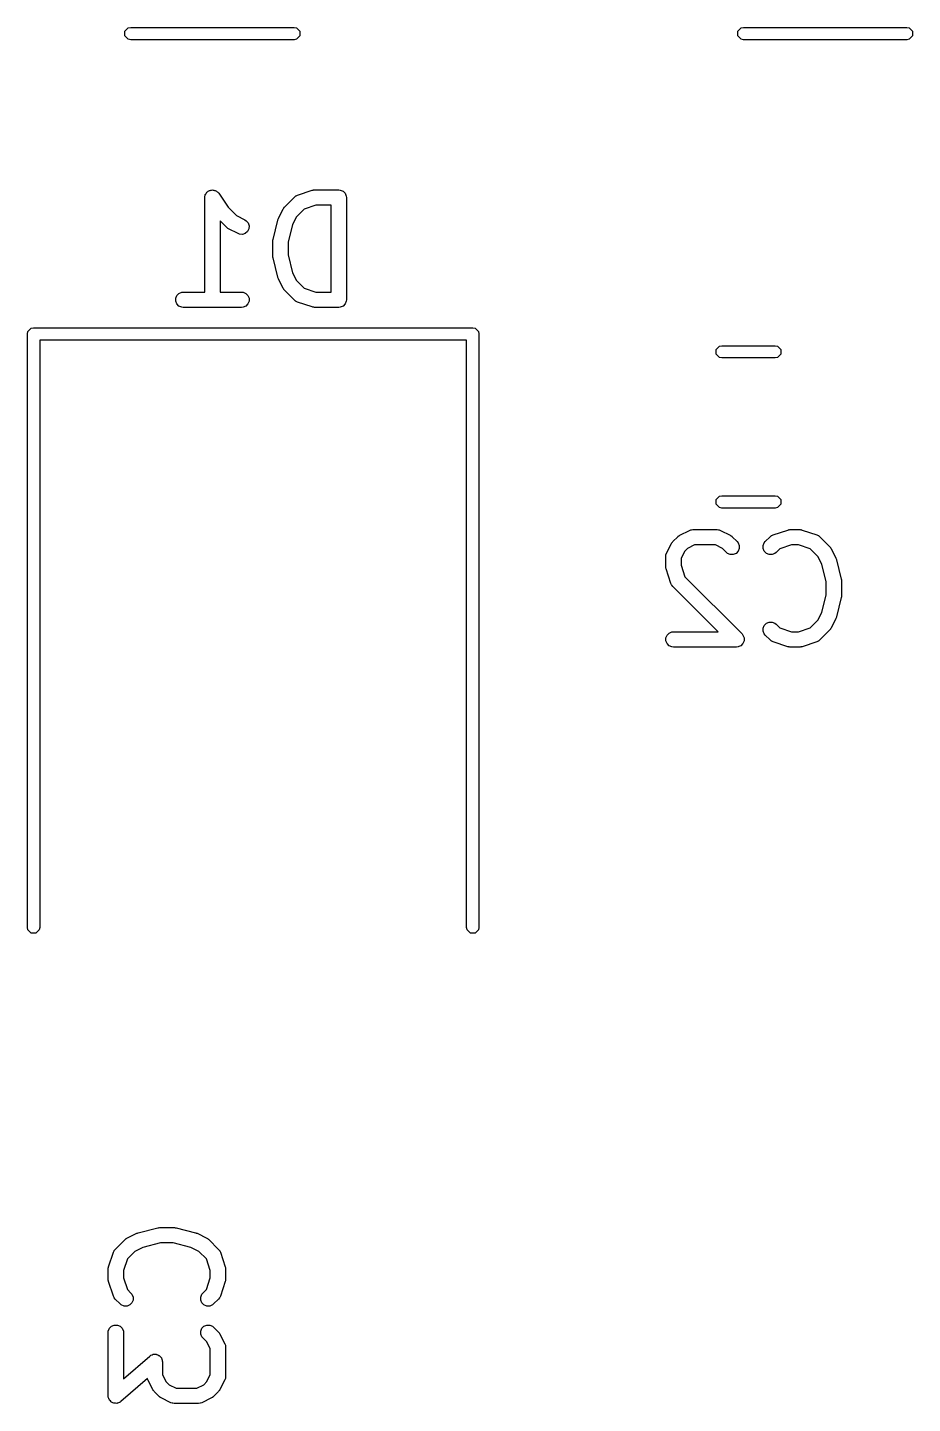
# Model space of a CAD drawing. Header units: inches. Extents: x -1.77 to 1.76, y -2.13 to 2.21.
# Drawn here: x -0.693 to -0.352, y 1.47 to 2 of the extents above; entities that cross this region are included whole.
import ezdxf

# ---------------------------------------------------------------- set-up
doc = ezdxf.new("R2010")
doc.units = ezdxf.units.IN
doc.header["$MEASUREMENT"] = 0
doc.layers.add('BLACK', color=250, linetype='CONTINUOUS')

msp = doc.modelspace()

# ---------------------------------------------------------------- linework, layer by layer
at = {"layer": 'BLACK', "linetype": 'CONTINUOUS'}
for p, q in [((-0.65573, 1.99894), (-0.65445, 2.00021)), ((-0.65445, 2.00021), (-0.65354, 2.00039)), ((-0.65354, 2.00039), (-0.59055, 2.00039)), ((-0.59055, 2.00039), (-0.58965, 2.00021)), ((-0.58965, 2.00021), (-0.58837, 1.99894)), ((-0.41951, 1.99894), (-0.41823, 2.00021)), ((-0.41823, 2.00021), (-0.41732, 2.00039)), ((-0.41732, 2.00039), (-0.35433, 2.00039)), ((-0.35433, 2.00039), (-0.35343, 2.00021)), ((-0.35343, 2.00021), (-0.35215, 1.99894)), ((-0.65573, 1.99713), (-0.65573, 1.99894)), ((-0.65445, 1.99585), (-0.65573, 1.99713)), ((-0.65354, 1.99567), (-0.65445, 1.99585)), ((-0.59055, 1.99567), (-0.65354, 1.99567)), ((-0.58965, 1.99585), (-0.59055, 1.99567)), ((-0.58837, 1.99713), (-0.58965, 1.99585)), ((-0.58837, 1.99894), (-0.58837, 1.99713)), ((-0.41951, 1.99713), (-0.41951, 1.99894)), ((-0.41823, 1.99585), (-0.41951, 1.99713)), ((-0.41732, 1.99567), (-0.41823, 1.99585)), ((-0.35433, 1.99567), (-0.41732, 1.99567)), ((-0.35343, 1.99585), (-0.35433, 1.99567)), ((-0.35215, 1.99713), (-0.35343, 1.99585)), ((-0.35215, 1.99894), (-0.35215, 1.99713)), ((-0.62483, 1.9357), (-0.62477, 1.93598)), ((-0.62477, 1.93598), (-0.62461, 1.93622)), ((-0.62461, 1.93622), (-0.6245, 1.93649)), ((-0.6245, 1.93649), (-0.6243, 1.9367)), ((-0.6243, 1.9367), (-0.62413, 1.93694)), ((-0.62413, 1.93694), (-0.62389, 1.9371)), ((-0.62389, 1.9371), (-0.62369, 1.9373)), ((-0.62369, 1.9373), (-0.62342, 1.93742)), ((-0.62342, 1.93742), (-0.62317, 1.93758)), ((-0.62317, 1.93758), (-0.62289, 1.93763)), ((-0.62289, 1.93763), (-0.62262, 1.93775)), ((-0.62262, 1.93775), (-0.62233, 1.93775)), ((-0.62233, 1.93775), (-0.62204, 1.9378)), ((-0.62204, 1.9378), (-0.62176, 1.93775)), ((-0.62176, 1.93775), (-0.62147, 1.93775)), ((-0.62147, 1.93775), (-0.6212, 1.93763)), ((-0.6212, 1.93763), (-0.62091, 1.93758)), ((-0.62091, 1.93758), (-0.62067, 1.93742)), ((-0.62067, 1.93742), (-0.62041, 1.9373)), ((-0.62041, 1.9373), (-0.6202, 1.9371)), ((-0.6202, 1.9371), (-0.61996, 1.93694)), ((-0.61996, 1.93694), (-0.61959, 1.93649)), ((-0.61959, 1.93649), (-0.61959, 1.93649)), ((-0.61959, 1.93649), (-0.61959, 1.93649)), ((-0.61959, 1.93649), (-0.61959, 1.93649)), ((-0.61959, 1.93649), (-0.616, 1.93111)), ((-0.58976, 1.93554), (-0.58924, 1.93578)), ((-0.58924, 1.93578), (-0.58361, 1.93765)), ((-0.58361, 1.93765), (-0.58333, 1.93772)), ((-0.58333, 1.93772), (-0.58325, 1.93775)), ((-0.58325, 1.93775), (-0.58315, 1.93776)), ((-0.58315, 1.93776), (-0.58305, 1.93778)), ((-0.58305, 1.93778), (-0.58297, 1.93777)), ((-0.58297, 1.93777), (-0.58268, 1.9378)), ((-0.58268, 1.9378), (-0.5733, 1.9378)), ((-0.5733, 1.9378), (-0.57273, 1.93775)), ((-0.57273, 1.93775), (-0.57166, 1.9373)), ((-0.57166, 1.9373), (-0.57085, 1.93649)), ((-0.57085, 1.93649), (-0.57041, 1.93543)), ((-0.625, 1.93486), (-0.62494, 1.93543)), ((-0.625, 1.93485), (-0.625, 1.93486)), ((-0.625, 1.89843), (-0.625, 1.93485)), ((-0.625, 1.93485), (-0.625, 1.93485)), ((-0.625, 1.93485), (-0.625, 1.93485)), ((-0.62494, 1.93543), (-0.62483, 1.9357)), ((-0.616, 1.93111), (-0.6128, 1.9279)), ((-0.59657, 1.9268), (-0.59469, 1.93055)), ((-0.59469, 1.93055), (-0.59454, 1.93079)), ((-0.59454, 1.93079), (-0.59451, 1.93087)), ((-0.59451, 1.93087), (-0.59444, 1.93095)), ((-0.59444, 1.93095), (-0.59438, 1.93104)), ((-0.59438, 1.93104), (-0.59432, 1.93109)), ((-0.59432, 1.93109), (-0.59414, 1.93131)), ((-0.59414, 1.93131), (-0.59039, 1.93506)), ((-0.59039, 1.93506), (-0.58994, 1.93543)), ((-0.58994, 1.93543), (-0.58984, 1.93547)), ((-0.58984, 1.93547), (-0.58976, 1.93554)), ((-0.5822, 1.9319), (-0.58671, 1.93039)), ((-0.57626, 1.9319), (-0.5822, 1.9319)), ((-0.57626, 1.89843), (-0.57626, 1.9319)), ((-0.57041, 1.93543), (-0.57035, 1.93485)), ((-0.57035, 1.93485), (-0.57035, 1.89548)), ((-0.61664, 1.92339), (-0.61909, 1.92585)), ((-0.61909, 1.92585), (-0.61909, 1.89843)), ((-0.6128, 1.9279), (-0.60948, 1.92624)), ((-0.60948, 1.92624), (-0.60899, 1.92593)), ((-0.60899, 1.92593), (-0.60823, 1.92506)), ((-0.59867, 1.91869), (-0.59679, 1.92619)), ((-0.59679, 1.92619), (-0.59678, 1.92623)), ((-0.59678, 1.92623), (-0.59677, 1.92626)), ((-0.59677, 1.92626), (-0.59668, 1.9265)), ((-0.59668, 1.9265), (-0.5966, 1.92674)), ((-0.5966, 1.92674), (-0.59658, 1.92675)), ((-0.59658, 1.92675), (-0.59657, 1.9268)), ((-0.58962, 1.92748), (-0.59114, 1.92445)), ((-0.58671, 1.93039), (-0.58962, 1.92748)), ((-0.61641, 1.9232), (-0.61664, 1.92339)), ((-0.61636, 1.92314), (-0.61641, 1.9232)), ((-0.61627, 1.92309), (-0.61636, 1.92314)), ((-0.61619, 1.92302), (-0.61627, 1.92309)), ((-0.61612, 1.92299), (-0.61619, 1.92302)), ((-0.61587, 1.92283), (-0.61612, 1.92299)), ((-0.61212, 1.92096), (-0.61587, 1.92283)), ((-0.61158, 1.92075), (-0.61212, 1.92096)), ((-0.61043, 1.92067), (-0.61158, 1.92075)), ((-0.60934, 1.92104), (-0.61043, 1.92067)), ((-0.60847, 1.92179), (-0.60934, 1.92104)), ((-0.60795, 1.92282), (-0.60847, 1.92179)), ((-0.60823, 1.92506), (-0.60787, 1.92397)), ((-0.60787, 1.92397), (-0.60795, 1.92282)), ((-0.59114, 1.92445), (-0.59285, 1.91761)), ((-0.59875, 1.91812), (-0.59872, 1.91834)), ((-0.59874, 1.91808), (-0.59875, 1.91812)), ((-0.59875, 1.91798), (-0.59874, 1.91808)), ((-0.59875, 1.91235), (-0.59875, 1.91798)), ((-0.59872, 1.91834), (-0.5987, 1.91855)), ((-0.5987, 1.91855), (-0.59868, 1.91859)), ((-0.59868, 1.91859), (-0.59867, 1.91869)), ((-0.59285, 1.91761), (-0.59285, 1.91272)), ((-0.59874, 1.91225), (-0.59875, 1.91235)), ((-0.59875, 1.91221), (-0.59874, 1.91225)), ((-0.59872, 1.91199), (-0.59875, 1.91221)), ((-0.5987, 1.91178), (-0.59872, 1.91199)), ((-0.59868, 1.91174), (-0.5987, 1.91178)), ((-0.59867, 1.91164), (-0.59868, 1.91174)), ((-0.59679, 1.90414), (-0.59867, 1.91164)), ((-0.59285, 1.91272), (-0.59114, 1.90588)), ((-0.59678, 1.90409), (-0.59679, 1.90414)), ((-0.59677, 1.90407), (-0.59678, 1.90409)), ((-0.59668, 1.90383), (-0.59677, 1.90407)), ((-0.59114, 1.90588), (-0.58962, 1.90285)), ((-0.5966, 1.90359), (-0.59668, 1.90383)), ((-0.59658, 1.90358), (-0.5966, 1.90359)), ((-0.59657, 1.90353), (-0.59658, 1.90358)), ((-0.59469, 1.89978), (-0.59657, 1.90353)), ((-0.59454, 1.89954), (-0.59469, 1.89978)), ((-0.59451, 1.89946), (-0.59454, 1.89954)), ((-0.59444, 1.89938), (-0.59451, 1.89946)), ((-0.59438, 1.89929), (-0.59444, 1.89938)), ((-0.59432, 1.89924), (-0.59438, 1.89929)), ((-0.59414, 1.89902), (-0.59432, 1.89924)), ((-0.59039, 1.89527), (-0.59414, 1.89902)), ((-0.58962, 1.90285), (-0.58671, 1.89994)), ((-0.58671, 1.89994), (-0.5822, 1.89843)), ((-0.63619, 1.89606), (-0.63575, 1.89712)), ((-0.63619, 1.8949), (-0.63619, 1.89606)), ((-0.63575, 1.89384), (-0.63619, 1.8949)), ((-0.63575, 1.89712), (-0.63494, 1.89793)), ((-0.63494, 1.89302), (-0.63575, 1.89384)), ((-0.63494, 1.89793), (-0.63387, 1.89838)), ((-0.63387, 1.89838), (-0.6333, 1.89843)), ((-0.6333, 1.89843), (-0.625, 1.89843)), ((-0.61909, 1.89843), (-0.6108, 1.89843)), ((-0.6108, 1.89843), (-0.61022, 1.89838)), ((-0.61022, 1.89838), (-0.60916, 1.89793)), ((-0.60916, 1.89793), (-0.60834, 1.89712)), ((-0.60834, 1.89384), (-0.60916, 1.89302)), ((-0.60834, 1.89712), (-0.6079, 1.89606)), ((-0.6079, 1.8949), (-0.60834, 1.89384)), ((-0.6079, 1.89606), (-0.6079, 1.8949)), ((-0.58994, 1.8949), (-0.59039, 1.89527)), ((-0.58984, 1.89486), (-0.58994, 1.8949)), ((-0.58976, 1.89479), (-0.58984, 1.89486)), ((-0.58924, 1.89455), (-0.58976, 1.89479)), ((-0.58361, 1.89268), (-0.58924, 1.89455)), ((-0.5822, 1.89843), (-0.57626, 1.89843)), ((-0.57085, 1.89384), (-0.57166, 1.89302)), ((-0.57041, 1.8949), (-0.57085, 1.89384)), ((-0.57035, 1.89548), (-0.57041, 1.8949)), ((-0.63387, 1.89258), (-0.63494, 1.89302)), ((-0.6333, 1.89253), (-0.63387, 1.89258)), ((-0.6108, 1.89253), (-0.6333, 1.89253)), ((-0.61022, 1.89258), (-0.6108, 1.89253)), ((-0.60916, 1.89302), (-0.61022, 1.89258)), ((-0.58333, 1.89261), (-0.58361, 1.89268)), ((-0.58325, 1.89258), (-0.58333, 1.89261)), ((-0.58315, 1.89257), (-0.58325, 1.89258)), ((-0.58305, 1.89255), (-0.58315, 1.89257)), ((-0.58297, 1.89256), (-0.58305, 1.89255)), ((-0.58268, 1.89253), (-0.58297, 1.89256)), ((-0.5733, 1.89253), (-0.58268, 1.89253)), ((-0.57273, 1.89258), (-0.5733, 1.89253)), ((-0.57166, 1.89302), (-0.57273, 1.89258)), ((-0.69331, 1.88228), (-0.69313, 1.88319)), ((-0.69313, 1.88319), (-0.69185, 1.88447)), ((-0.69185, 1.88447), (-0.69094, 1.88465)), ((-0.69094, 1.88465), (-0.52165, 1.88465)), ((-0.52165, 1.88465), (-0.52075, 1.88447)), ((-0.52075, 1.88447), (-0.51947, 1.88319)), ((-0.51947, 1.88319), (-0.51929, 1.88228)), ((-0.69331, 1.65354), (-0.69331, 1.88228)), ((-0.52402, 1.87992), (-0.68858, 1.87992)), ((-0.68858, 1.87992), (-0.68858, 1.65354)), ((-0.52402, 1.65354), (-0.52402, 1.87992)), ((-0.51929, 1.88228), (-0.51929, 1.65354)), ((-0.42782, 1.8763), (-0.42654, 1.87758)), ((-0.42654, 1.87758), (-0.42564, 1.87776)), ((-0.42564, 1.87776), (-0.40507, 1.87776)), ((-0.40507, 1.87776), (-0.40416, 1.87758)), ((-0.40416, 1.87758), (-0.40289, 1.8763)), ((-0.42782, 1.87449), (-0.42782, 1.8763)), ((-0.42654, 1.87321), (-0.42782, 1.87449)), ((-0.42564, 1.87303), (-0.42654, 1.87321)), ((-0.40507, 1.87303), (-0.42564, 1.87303)), ((-0.40416, 1.87321), (-0.40507, 1.87303)), ((-0.40289, 1.87449), (-0.40416, 1.87321)), ((-0.40289, 1.8763), (-0.40289, 1.87449)), ((-0.42782, 1.81842), (-0.42654, 1.8197)), ((-0.42654, 1.8197), (-0.42564, 1.81988)), ((-0.42564, 1.81988), (-0.40507, 1.81988)), ((-0.40507, 1.81988), (-0.40416, 1.8197)), ((-0.40416, 1.8197), (-0.40289, 1.81842)), ((-0.42782, 1.81662), (-0.42782, 1.81842)), ((-0.42654, 1.81534), (-0.42782, 1.81662)), ((-0.42564, 1.81516), (-0.42654, 1.81534)), ((-0.40507, 1.81516), (-0.42564, 1.81516)), ((-0.40416, 1.81534), (-0.40507, 1.81516)), ((-0.40289, 1.81662), (-0.40416, 1.81534)), ((-0.40289, 1.81842), (-0.40289, 1.81662)), ((-0.44453, 1.80226), (-0.44266, 1.80413)), ((-0.44266, 1.80413), (-0.44243, 1.80432)), ((-0.44243, 1.80432), (-0.44238, 1.80438)), ((-0.44238, 1.80438), (-0.44229, 1.80443)), ((-0.44229, 1.80443), (-0.44221, 1.8045)), ((-0.44221, 1.8045), (-0.44214, 1.80453)), ((-0.44214, 1.80453), (-0.44189, 1.80469)), ((-0.44189, 1.80469), (-0.43814, 1.80656)), ((-0.43814, 1.80656), (-0.4376, 1.80677)), ((-0.4376, 1.80677), (-0.43749, 1.80678)), ((-0.43749, 1.80678), (-0.4374, 1.80682)), ((-0.4374, 1.80682), (-0.43682, 1.80687)), ((-0.43682, 1.80687), (-0.42745, 1.80687)), ((-0.42745, 1.80687), (-0.42687, 1.80682)), ((-0.42687, 1.80682), (-0.42677, 1.80678)), ((-0.42677, 1.80678), (-0.42667, 1.80677)), ((-0.42667, 1.80677), (-0.42613, 1.80656)), ((-0.42613, 1.80656), (-0.42238, 1.80469)), ((-0.42238, 1.80469), (-0.42213, 1.80453)), ((-0.42213, 1.80453), (-0.42206, 1.8045)), ((-0.42206, 1.8045), (-0.42198, 1.80443)), ((-0.42198, 1.80443), (-0.42189, 1.80438)), ((-0.42189, 1.80438), (-0.42184, 1.80432)), ((-0.42184, 1.80432), (-0.42161, 1.80413)), ((-0.42161, 1.80413), (-0.41973, 1.80226)), ((-0.40891, 1.80226), (-0.40704, 1.80413)), ((-0.40704, 1.80413), (-0.40659, 1.8045)), ((-0.40659, 1.8045), (-0.40649, 1.80454)), ((-0.40649, 1.80454), (-0.40641, 1.80461)), ((-0.40641, 1.80461), (-0.40588, 1.80485)), ((-0.40588, 1.80485), (-0.40026, 1.80672)), ((-0.40026, 1.80672), (-0.39997, 1.80679)), ((-0.39997, 1.80679), (-0.3999, 1.80682)), ((-0.3999, 1.80682), (-0.3998, 1.80683)), ((-0.3998, 1.80683), (-0.39969, 1.80685)), ((-0.39969, 1.80685), (-0.39962, 1.80684)), ((-0.39962, 1.80684), (-0.39933, 1.80687)), ((-0.39933, 1.80687), (-0.39558, 1.80687)), ((-0.39558, 1.80687), (-0.39528, 1.80684)), ((-0.39528, 1.80684), (-0.39521, 1.80685)), ((-0.39521, 1.80685), (-0.3951, 1.80683)), ((-0.3951, 1.80683), (-0.395, 1.80682)), ((-0.395, 1.80682), (-0.39493, 1.80679)), ((-0.39493, 1.80679), (-0.39464, 1.80672)), ((-0.39464, 1.80672), (-0.38902, 1.80485)), ((-0.38902, 1.80485), (-0.38849, 1.80461)), ((-0.38849, 1.80461), (-0.38841, 1.80454)), ((-0.38841, 1.80454), (-0.38831, 1.8045)), ((-0.38831, 1.8045), (-0.38786, 1.80413)), ((-0.38786, 1.80413), (-0.38411, 1.80038)), ((-0.44696, 1.79774), (-0.44509, 1.80149)), ((-0.44509, 1.80149), (-0.44493, 1.80174)), ((-0.44493, 1.80174), (-0.4449, 1.80181)), ((-0.4449, 1.80181), (-0.44483, 1.80189)), ((-0.44483, 1.80189), (-0.44478, 1.80198)), ((-0.44478, 1.80198), (-0.44472, 1.80203)), ((-0.44472, 1.80203), (-0.44453, 1.80226)), ((-0.44002, 1.79842), (-0.44137, 1.79572)), ((-0.43882, 1.79962), (-0.44002, 1.79842)), ((-0.43612, 1.80097), (-0.43882, 1.79962)), ((-0.42814, 1.80097), (-0.43612, 1.80097)), ((-0.42545, 1.79962), (-0.42814, 1.80097)), ((-0.42391, 1.79808), (-0.42545, 1.79962)), ((-0.42346, 1.79772), (-0.42391, 1.79808)), ((-0.41937, 1.79853), (-0.42018, 1.79772)), ((-0.41973, 1.80226), (-0.41937, 1.80181)), ((-0.41937, 1.80181), (-0.41893, 1.80075)), ((-0.41893, 1.79959), (-0.41937, 1.79853)), ((-0.41893, 1.80075), (-0.41893, 1.79959)), ((-0.40972, 1.80075), (-0.40928, 1.80181)), ((-0.40972, 1.79959), (-0.40972, 1.80075)), ((-0.40928, 1.79853), (-0.40972, 1.79959)), ((-0.40928, 1.80181), (-0.40891, 1.80226)), ((-0.40846, 1.79772), (-0.40928, 1.79853)), ((-0.40474, 1.79808), (-0.40518, 1.79772)), ((-0.40335, 1.79946), (-0.40474, 1.79808)), ((-0.39885, 1.80097), (-0.40335, 1.79946)), ((-0.39605, 1.80097), (-0.39885, 1.80097)), ((-0.39155, 1.79946), (-0.39605, 1.80097)), ((-0.38863, 1.79655), (-0.39155, 1.79946)), ((-0.38411, 1.80038), (-0.38393, 1.80016)), ((-0.38393, 1.80016), (-0.38387, 1.80011)), ((-0.38387, 1.80011), (-0.38381, 1.80002)), ((-0.38381, 1.80002), (-0.38375, 1.79994)), ((-0.38375, 1.79994), (-0.38372, 1.79986)), ((-0.38372, 1.79986), (-0.38356, 1.79962)), ((-0.38356, 1.79962), (-0.38169, 1.79587)), ((-0.44727, 1.79642), (-0.44722, 1.797)), ((-0.44727, 1.79267), (-0.44727, 1.79642)), ((-0.44724, 1.79238), (-0.44727, 1.79267)), ((-0.44722, 1.797), (-0.44717, 1.7971)), ((-0.44717, 1.7972), (-0.44696, 1.79774)), ((-0.44717, 1.7971), (-0.44717, 1.7972)), ((-0.44137, 1.79572), (-0.44137, 1.79315)), ((-0.44137, 1.79315), (-0.43986, 1.78864)), ((-0.4224, 1.79727), (-0.42346, 1.79772)), ((-0.42125, 1.79727), (-0.4224, 1.79727)), ((-0.42018, 1.79772), (-0.42125, 1.79727)), ((-0.4074, 1.79727), (-0.40846, 1.79772)), ((-0.40625, 1.79727), (-0.4074, 1.79727)), ((-0.40518, 1.79772), (-0.40625, 1.79727)), ((-0.38711, 1.79352), (-0.38863, 1.79655)), ((-0.3854, 1.78668), (-0.38711, 1.79352)), ((-0.38169, 1.79587), (-0.38167, 1.79583)), ((-0.38167, 1.79583), (-0.38166, 1.79581)), ((-0.38166, 1.79581), (-0.38157, 1.79557)), ((-0.38157, 1.79557), (-0.38148, 1.79533)), ((-0.38148, 1.79533), (-0.38148, 1.79531)), ((-0.38148, 1.79531), (-0.38146, 1.79526)), ((-0.38146, 1.79526), (-0.37959, 1.78776)), ((-0.44725, 1.7923), (-0.44724, 1.79238)), ((-0.44723, 1.7922), (-0.44725, 1.7923)), ((-0.44722, 1.7921), (-0.44723, 1.7922)), ((-0.44719, 1.79202), (-0.44722, 1.7921)), ((-0.44712, 1.79174), (-0.44719, 1.79202)), ((-0.44525, 1.78611), (-0.44712, 1.79174)), ((-0.43986, 1.78864), (-0.41786, 1.76664)), ((-0.37959, 1.78776), (-0.37957, 1.78766)), ((-0.37957, 1.78766), (-0.37956, 1.78762)), ((-0.37956, 1.78762), (-0.37953, 1.78741)), ((-0.37953, 1.78741), (-0.3795, 1.78719)), ((-0.44501, 1.78559), (-0.44525, 1.78611)), ((-0.44494, 1.78551), (-0.44501, 1.78559)), ((-0.4449, 1.78541), (-0.44494, 1.78551)), ((-0.44453, 1.78496), (-0.4449, 1.78541)), ((-0.42708, 1.7675), (-0.44453, 1.78496)), ((-0.3854, 1.78179), (-0.3854, 1.78668)), ((-0.3795, 1.78719), (-0.37951, 1.78715)), ((-0.37951, 1.78715), (-0.3795, 1.78705)), ((-0.3795, 1.78705), (-0.3795, 1.78142)), ((-0.38711, 1.77495), (-0.3854, 1.78179)), ((-0.37959, 1.78071), (-0.38146, 1.77321)), ((-0.37957, 1.78081), (-0.37959, 1.78071)), ((-0.37956, 1.78085), (-0.37957, 1.78081)), ((-0.37953, 1.78106), (-0.37956, 1.78085)), ((-0.3795, 1.78128), (-0.37953, 1.78106)), ((-0.3795, 1.78142), (-0.37951, 1.78132)), ((-0.37951, 1.78132), (-0.3795, 1.78128)), ((-0.39155, 1.76901), (-0.38863, 1.77192)), ((-0.38863, 1.77192), (-0.38711, 1.77495)), ((-0.38169, 1.7726), (-0.38356, 1.76885)), ((-0.38167, 1.77265), (-0.38169, 1.7726)), ((-0.38166, 1.77266), (-0.38167, 1.77265)), ((-0.38157, 1.7729), (-0.38166, 1.77266)), ((-0.38148, 1.77314), (-0.38157, 1.7729)), ((-0.38146, 1.77321), (-0.38148, 1.77317)), ((-0.38148, 1.77317), (-0.38148, 1.77314)), ((-0.44722, 1.76513), (-0.44677, 1.76619)), ((-0.44677, 1.76619), (-0.44596, 1.76701)), ((-0.44596, 1.76701), (-0.4449, 1.76745)), ((-0.4449, 1.76745), (-0.44432, 1.7675)), ((-0.44432, 1.7675), (-0.42708, 1.7675)), ((-0.41786, 1.76664), (-0.41749, 1.76619)), ((-0.41749, 1.76619), (-0.41705, 1.76513)), ((-0.40972, 1.76888), (-0.40928, 1.76994)), ((-0.40972, 1.76772), (-0.40972, 1.76888)), ((-0.40928, 1.76666), (-0.40972, 1.76772)), ((-0.40928, 1.76994), (-0.40846, 1.77076)), ((-0.40891, 1.76621), (-0.40928, 1.76666)), ((-0.40704, 1.76434), (-0.40891, 1.76621)), ((-0.40846, 1.77076), (-0.4074, 1.7712)), ((-0.4074, 1.7712), (-0.40625, 1.7712)), ((-0.40625, 1.7712), (-0.40518, 1.77076)), ((-0.40518, 1.77076), (-0.40474, 1.77039)), ((-0.40474, 1.77039), (-0.40335, 1.76901)), ((-0.40335, 1.76901), (-0.39885, 1.7675)), ((-0.39885, 1.7675), (-0.39605, 1.7675)), ((-0.39605, 1.7675), (-0.39155, 1.76901)), ((-0.38411, 1.76809), (-0.38786, 1.76434)), ((-0.38393, 1.76831), (-0.38411, 1.76809)), ((-0.38387, 1.76836), (-0.38393, 1.76831)), ((-0.38381, 1.76845), (-0.38387, 1.76836)), ((-0.38375, 1.76853), (-0.38381, 1.76845)), ((-0.38372, 1.76861), (-0.38375, 1.76853)), ((-0.38356, 1.76885), (-0.38372, 1.76861)), ((-0.44722, 1.76397), (-0.44722, 1.76513)), ((-0.44677, 1.76291), (-0.44722, 1.76397)), ((-0.44596, 1.7621), (-0.44677, 1.76291)), ((-0.4449, 1.76165), (-0.44596, 1.7621)), ((-0.44432, 1.7616), (-0.4449, 1.76165)), ((-0.41995, 1.7616), (-0.44432, 1.7616)), ((-0.41937, 1.76165), (-0.41995, 1.7616)), ((-0.41906, 1.76178), (-0.41937, 1.76165)), ((-0.41831, 1.7621), (-0.41906, 1.76178)), ((-0.41749, 1.76291), (-0.41831, 1.7621)), ((-0.41705, 1.76397), (-0.41749, 1.76291)), ((-0.41705, 1.76513), (-0.41705, 1.76397)), ((-0.40659, 1.76397), (-0.40704, 1.76434)), ((-0.40649, 1.76393), (-0.40659, 1.76397)), ((-0.40641, 1.76386), (-0.40649, 1.76393)), ((-0.40588, 1.76362), (-0.40641, 1.76386)), ((-0.40026, 1.76175), (-0.40588, 1.76362)), ((-0.39997, 1.76168), (-0.40026, 1.76175)), ((-0.3999, 1.76165), (-0.39997, 1.76168)), ((-0.3998, 1.76164), (-0.3999, 1.76165)), ((-0.39969, 1.76162), (-0.3998, 1.76164)), ((-0.39962, 1.76163), (-0.39969, 1.76162)), ((-0.39933, 1.7616), (-0.39962, 1.76163)), ((-0.39558, 1.7616), (-0.39933, 1.7616)), ((-0.39528, 1.76163), (-0.39558, 1.7616)), ((-0.39521, 1.76162), (-0.39528, 1.76163)), ((-0.3951, 1.76164), (-0.39521, 1.76162)), ((-0.395, 1.76165), (-0.3951, 1.76164)), ((-0.39493, 1.76168), (-0.395, 1.76165)), ((-0.39464, 1.76175), (-0.39493, 1.76168)), ((-0.38902, 1.76362), (-0.39464, 1.76175)), ((-0.38849, 1.76386), (-0.38902, 1.76362)), ((-0.38841, 1.76393), (-0.38849, 1.76386)), ((-0.38831, 1.76397), (-0.38841, 1.76393)), ((-0.38786, 1.76434), (-0.38831, 1.76397)), ((-0.69313, 1.65264), (-0.69331, 1.65354)), ((-0.69185, 1.65136), (-0.69313, 1.65264)), ((-0.69004, 1.65136), (-0.69185, 1.65136)), ((-0.68876, 1.65264), (-0.69004, 1.65136)), ((-0.68858, 1.65354), (-0.68876, 1.65264)), ((-0.52384, 1.65264), (-0.52402, 1.65354)), ((-0.52256, 1.65136), (-0.52384, 1.65264)), ((-0.52075, 1.65136), (-0.52256, 1.65136)), ((-0.51947, 1.65264), (-0.52075, 1.65136)), ((-0.51929, 1.65354), (-0.51947, 1.65264)), ((-0.65947, 1.52946), (-0.65572, 1.53321)), ((-0.65572, 1.53321), (-0.6555, 1.53339)), ((-0.6555, 1.53339), (-0.65545, 1.53345)), ((-0.65545, 1.53345), (-0.65536, 1.53351)), ((-0.65536, 1.53351), (-0.65528, 1.53358)), ((-0.65528, 1.53358), (-0.6552, 1.53361)), ((-0.6552, 1.53361), (-0.65496, 1.53376)), ((-0.65496, 1.53376), (-0.65121, 1.53564)), ((-0.65121, 1.53564), (-0.65116, 1.53565)), ((-0.65116, 1.53565), (-0.65115, 1.53567)), ((-0.65115, 1.53567), (-0.6509, 1.53575)), ((-0.6509, 1.53575), (-0.65067, 1.53584)), ((-0.65067, 1.53584), (-0.65064, 1.53585)), ((-0.65064, 1.53585), (-0.6506, 1.53586)), ((-0.6506, 1.53586), (-0.6431, 1.53774)), ((-0.6431, 1.53774), (-0.643, 1.53775)), ((-0.643, 1.53775), (-0.64296, 1.53777)), ((-0.64296, 1.53777), (-0.64275, 1.53779)), ((-0.64275, 1.53779), (-0.64253, 1.53782)), ((-0.64253, 1.53782), (-0.64249, 1.53781)), ((-0.64249, 1.53781), (-0.64239, 1.53782)), ((-0.64239, 1.53782), (-0.63676, 1.53782)), ((-0.63676, 1.53782), (-0.63666, 1.53781)), ((-0.63666, 1.53781), (-0.63662, 1.53782)), ((-0.63662, 1.53782), (-0.6364, 1.53779)), ((-0.6364, 1.53779), (-0.63619, 1.53777)), ((-0.63619, 1.53777), (-0.63615, 1.53775)), ((-0.63615, 1.53775), (-0.63605, 1.53774)), ((-0.63605, 1.53774), (-0.62855, 1.53586)), ((-0.62855, 1.53586), (-0.6285, 1.53585)), ((-0.6285, 1.53585), (-0.62848, 1.53584)), ((-0.62848, 1.53584), (-0.62824, 1.53575)), ((-0.62824, 1.53575), (-0.628, 1.53567)), ((-0.628, 1.53567), (-0.62798, 1.53565)), ((-0.62798, 1.53565), (-0.62794, 1.53564)), ((-0.62794, 1.53564), (-0.62419, 1.53376)), ((-0.62419, 1.53376), (-0.62394, 1.53361)), ((-0.62394, 1.53361), (-0.62387, 1.53358)), ((-0.62387, 1.53358), (-0.62379, 1.53351)), ((-0.62379, 1.53351), (-0.6237, 1.53345)), ((-0.6237, 1.53345), (-0.62365, 1.53339)), ((-0.62365, 1.53339), (-0.62343, 1.53321)), ((-0.62343, 1.53321), (-0.61968, 1.52946)), ((-0.66206, 1.52268), (-0.66019, 1.52831)), ((-0.66019, 1.52831), (-0.65995, 1.52883)), ((-0.65995, 1.52883), (-0.65988, 1.52891)), ((-0.65988, 1.52891), (-0.65984, 1.52901)), ((-0.65984, 1.52901), (-0.65947, 1.52946)), ((-0.65189, 1.52869), (-0.6548, 1.52578)), ((-0.64885, 1.53021), (-0.65189, 1.52869)), ((-0.64202, 1.53192), (-0.64885, 1.53021)), ((-0.63713, 1.53192), (-0.64202, 1.53192)), ((-0.63029, 1.53021), (-0.63713, 1.53192)), ((-0.62726, 1.52869), (-0.63029, 1.53021)), ((-0.62434, 1.52578), (-0.62726, 1.52869)), ((-0.61968, 1.52946), (-0.61931, 1.52901)), ((-0.61931, 1.52901), (-0.61927, 1.52891)), ((-0.61927, 1.52891), (-0.6192, 1.52883)), ((-0.6192, 1.52883), (-0.61896, 1.52831)), ((-0.61896, 1.52831), (-0.61709, 1.52268)), ((-0.66219, 1.52212), (-0.66217, 1.52222)), ((-0.66218, 1.52204), (-0.66219, 1.52212)), ((-0.66217, 1.52222), (-0.66216, 1.52232)), ((-0.66216, 1.52232), (-0.66213, 1.5224)), ((-0.66213, 1.5224), (-0.66206, 1.52268)), ((-0.6548, 1.52578), (-0.65631, 1.52127)), ((-0.62284, 1.52127), (-0.62434, 1.52578)), ((-0.61709, 1.52268), (-0.61702, 1.5224)), ((-0.61702, 1.5224), (-0.61699, 1.52232)), ((-0.61699, 1.52232), (-0.61698, 1.52222)), ((-0.61698, 1.52222), (-0.61696, 1.52212)), ((-0.61696, 1.52212), (-0.61696, 1.52204)), ((-0.66221, 1.52175), (-0.66218, 1.52204)), ((-0.66221, 1.518), (-0.66221, 1.52175)), ((-0.66218, 1.51771), (-0.66221, 1.518)), ((-0.66219, 1.51763), (-0.66218, 1.51771)), ((-0.66217, 1.51753), (-0.66219, 1.51763)), ((-0.66216, 1.51742), (-0.66217, 1.51753)), ((-0.66213, 1.51735), (-0.66216, 1.51742)), ((-0.66206, 1.51706), (-0.66213, 1.51735)), ((-0.66019, 1.51144), (-0.66206, 1.51706)), ((-0.65631, 1.52127), (-0.65631, 1.51848)), ((-0.65631, 1.51848), (-0.6548, 1.51397)), ((-0.62434, 1.51397), (-0.62284, 1.51848)), ((-0.62284, 1.51848), (-0.62284, 1.52127)), ((-0.61709, 1.51706), (-0.61896, 1.51144)), ((-0.61702, 1.51735), (-0.61709, 1.51706)), ((-0.61699, 1.51742), (-0.61702, 1.51735)), ((-0.61698, 1.51753), (-0.61699, 1.51742)), ((-0.61696, 1.51763), (-0.61698, 1.51753)), ((-0.61696, 1.52204), (-0.61694, 1.52175)), ((-0.61694, 1.518), (-0.61696, 1.51771)), ((-0.61696, 1.51771), (-0.61696, 1.51763)), ((-0.61694, 1.52175), (-0.61694, 1.518)), ((-0.6548, 1.51397), (-0.65342, 1.51259)), ((-0.65342, 1.51259), (-0.65305, 1.51214)), ((-0.65305, 1.51214), (-0.65261, 1.51107)), ((-0.62653, 1.51107), (-0.62609, 1.51214)), ((-0.62609, 1.51214), (-0.62573, 1.51259)), ((-0.62573, 1.51259), (-0.62434, 1.51397)), ((-0.65995, 1.51091), (-0.66019, 1.51144)), ((-0.65988, 1.51083), (-0.65995, 1.51091)), ((-0.65984, 1.51073), (-0.65988, 1.51083)), ((-0.65947, 1.51029), (-0.65984, 1.51073)), ((-0.6576, 1.50841), (-0.65947, 1.51029)), ((-0.65715, 1.50804), (-0.6576, 1.50841)), ((-0.65609, 1.5076), (-0.65715, 1.50804)), ((-0.65493, 1.5076), (-0.65609, 1.5076)), ((-0.65387, 1.50804), (-0.65493, 1.5076)), ((-0.65305, 1.50886), (-0.65387, 1.50804)), ((-0.65261, 1.50992), (-0.65305, 1.50886)), ((-0.65261, 1.51107), (-0.65261, 1.50992)), ((-0.62653, 1.50992), (-0.62653, 1.51107)), ((-0.62609, 1.50886), (-0.62653, 1.50992)), ((-0.62528, 1.50804), (-0.62609, 1.50886)), ((-0.62421, 1.5076), (-0.62528, 1.50804)), ((-0.62306, 1.5076), (-0.62421, 1.5076)), ((-0.622, 1.50804), (-0.62306, 1.5076)), ((-0.62155, 1.50841), (-0.622, 1.50804)), ((-0.61968, 1.51029), (-0.62155, 1.50841)), ((-0.61931, 1.51073), (-0.61968, 1.51029)), ((-0.61927, 1.51083), (-0.61931, 1.51073)), ((-0.6192, 1.51091), (-0.61927, 1.51083)), ((-0.61896, 1.51144), (-0.6192, 1.51091)), ((-0.66221, 1.49738), (-0.66216, 1.49795)), ((-0.66221, 1.473), (-0.66221, 1.49738)), ((-0.66216, 1.49795), (-0.66171, 1.49902)), ((-0.66171, 1.49902), (-0.6609, 1.49983)), ((-0.6609, 1.49983), (-0.65984, 1.50027)), ((-0.65984, 1.50027), (-0.65868, 1.50027)), ((-0.65868, 1.50027), (-0.65762, 1.49983)), ((-0.65762, 1.49983), (-0.6568, 1.49902)), ((-0.6568, 1.49902), (-0.65636, 1.49795)), ((-0.65636, 1.49795), (-0.65631, 1.49738)), ((-0.65631, 1.49738), (-0.65631, 1.47951)), ((-0.62653, 1.49795), (-0.62609, 1.49902)), ((-0.62653, 1.4968), (-0.62653, 1.49795)), ((-0.62609, 1.49573), (-0.62653, 1.4968)), ((-0.62609, 1.49902), (-0.62528, 1.49983)), ((-0.62573, 1.49529), (-0.62609, 1.49573)), ((-0.62528, 1.49983), (-0.62421, 1.50027)), ((-0.62421, 1.50027), (-0.62306, 1.50027)), ((-0.62306, 1.50027), (-0.622, 1.49983)), ((-0.622, 1.49983), (-0.62155, 1.49946)), ((-0.62155, 1.49946), (-0.61968, 1.49759)), ((-0.61968, 1.49759), (-0.61949, 1.49736)), ((-0.61949, 1.49736), (-0.61943, 1.49731)), ((-0.61943, 1.49731), (-0.61938, 1.49722)), ((-0.61938, 1.49722), (-0.61931, 1.49714)), ((-0.61931, 1.49714), (-0.61928, 1.49707)), ((-0.61928, 1.49707), (-0.61912, 1.49682)), ((-0.61912, 1.49682), (-0.61725, 1.49307)), ((-0.62419, 1.49375), (-0.62573, 1.49529)), ((-0.62284, 1.49105), (-0.62419, 1.49375)), ((-0.62284, 1.4812), (-0.62284, 1.49105)), ((-0.61725, 1.49307), (-0.61704, 1.49253)), ((-0.61704, 1.49253), (-0.61703, 1.49243)), ((-0.61703, 1.49243), (-0.61699, 1.49233)), ((-0.61699, 1.49233), (-0.61694, 1.49175)), ((-0.61694, 1.49175), (-0.61694, 1.4805)), ((-0.65631, 1.47951), (-0.64621, 1.48835)), ((-0.64621, 1.48835), (-0.64596, 1.48853)), ((-0.64596, 1.48853), (-0.6459, 1.48858)), ((-0.6459, 1.48858), (-0.64585, 1.4886)), ((-0.64585, 1.4886), (-0.64573, 1.48869)), ((-0.64573, 1.48869), (-0.64528, 1.48884)), ((-0.64528, 1.48884), (-0.64484, 1.48902)), ((-0.64484, 1.48902), (-0.64474, 1.48902)), ((-0.64474, 1.48902), (-0.64464, 1.48905)), ((-0.64464, 1.48905), (-0.64416, 1.48902)), ((-0.64416, 1.48902), (-0.64368, 1.48902)), ((-0.64368, 1.48902), (-0.64359, 1.48898)), ((-0.64359, 1.48898), (-0.64349, 1.48898)), ((-0.64349, 1.48898), (-0.64306, 1.48877)), ((-0.64306, 1.48877), (-0.64262, 1.48858)), ((-0.64262, 1.48858), (-0.64255, 1.48851)), ((-0.64255, 1.48851), (-0.64246, 1.48847)), ((-0.64246, 1.48847), (-0.64214, 1.48811)), ((-0.64214, 1.48811), (-0.64181, 1.48777)), ((-0.64181, 1.48777), (-0.64177, 1.48768)), ((-0.64177, 1.48768), (-0.6417, 1.4876)), ((-0.6417, 1.4876), (-0.64155, 1.48715)), ((-0.64155, 1.48715), (-0.64136, 1.4867)), ((-0.64136, 1.4867), (-0.64135, 1.48656)), ((-0.64135, 1.48656), (-0.64133, 1.48651)), ((-0.64133, 1.48651), (-0.64134, 1.48643)), ((-0.64134, 1.48643), (-0.64131, 1.48613)), ((-0.64131, 1.48613), (-0.64131, 1.4812)), ((-0.64711, 1.47971), (-0.65731, 1.47078)), ((-0.6469, 1.47918), (-0.64711, 1.47971)), ((-0.64131, 1.4812), (-0.63996, 1.4785)), ((-0.62419, 1.4785), (-0.62284, 1.4812)), ((-0.61704, 1.47972), (-0.61725, 1.47918)), ((-0.61703, 1.47983), (-0.61704, 1.47972)), ((-0.61699, 1.47993), (-0.61703, 1.47983)), ((-0.61694, 1.4805), (-0.61699, 1.47993)), ((-0.64503, 1.47543), (-0.6469, 1.47918)), ((-0.64487, 1.47518), (-0.64503, 1.47543)), ((-0.64484, 1.47511), (-0.64487, 1.47518)), ((-0.64477, 1.47503), (-0.64484, 1.47511)), ((-0.64472, 1.47494), (-0.64477, 1.47503)), ((-0.64466, 1.47489), (-0.64472, 1.47494)), ((-0.64447, 1.47466), (-0.64466, 1.47489)), ((-0.6426, 1.47279), (-0.64447, 1.47466)), ((-0.63996, 1.4785), (-0.63876, 1.4773)), ((-0.63876, 1.4773), (-0.63606, 1.47596)), ((-0.63606, 1.47596), (-0.62809, 1.47596)), ((-0.62809, 1.47596), (-0.62539, 1.4773)), ((-0.62539, 1.4773), (-0.62419, 1.4785)), ((-0.61968, 1.47466), (-0.62155, 1.47279)), ((-0.61949, 1.47489), (-0.61968, 1.47466)), ((-0.61943, 1.47494), (-0.61949, 1.47489)), ((-0.61938, 1.47503), (-0.61943, 1.47494)), ((-0.61931, 1.47511), (-0.61938, 1.47503)), ((-0.61928, 1.47518), (-0.61931, 1.47511)), ((-0.61912, 1.47543), (-0.61928, 1.47518)), ((-0.61725, 1.47918), (-0.61912, 1.47543)), ((-0.66218, 1.4727), (-0.66221, 1.473)), ((-0.66219, 1.47262), (-0.66218, 1.4727)), ((-0.66217, 1.47257), (-0.66219, 1.47262)), ((-0.66216, 1.47243), (-0.66217, 1.47257)), ((-0.66197, 1.47198), (-0.66216, 1.47243)), ((-0.66182, 1.47153), (-0.66197, 1.47198)), ((-0.66175, 1.47145), (-0.66182, 1.47153)), ((-0.66171, 1.47136), (-0.66175, 1.47145)), ((-0.66138, 1.47102), (-0.66171, 1.47136)), ((-0.66106, 1.47066), (-0.66138, 1.47102)), ((-0.66097, 1.47062), (-0.66106, 1.47066)), ((-0.6609, 1.47055), (-0.66097, 1.47062)), ((-0.66046, 1.47036), (-0.6609, 1.47055)), ((-0.66003, 1.47015), (-0.66046, 1.47036)), ((-0.65993, 1.47015), (-0.66003, 1.47015)), ((-0.65984, 1.47011), (-0.65993, 1.47015)), ((-0.65936, 1.47011), (-0.65984, 1.47011)), ((-0.65888, 1.47008), (-0.65936, 1.47011)), ((-0.65878, 1.47011), (-0.65888, 1.47008)), ((-0.65868, 1.47011), (-0.65878, 1.47011)), ((-0.65824, 1.47029), (-0.65868, 1.47011)), ((-0.65779, 1.47044), (-0.65824, 1.47029)), ((-0.65767, 1.47053), (-0.65779, 1.47044)), ((-0.65762, 1.47055), (-0.65767, 1.47053)), ((-0.65756, 1.4706), (-0.65762, 1.47055)), ((-0.65731, 1.47078), (-0.65756, 1.4706)), ((-0.64237, 1.4726), (-0.6426, 1.47279)), ((-0.64232, 1.47255), (-0.64237, 1.4726)), ((-0.64223, 1.47249), (-0.64232, 1.47255)), ((-0.64215, 1.47242), (-0.64223, 1.47249)), ((-0.64208, 1.47239), (-0.64215, 1.47242)), ((-0.64183, 1.47224), (-0.64208, 1.47239)), ((-0.63808, 1.47036), (-0.64183, 1.47224)), ((-0.63754, 1.47016), (-0.63808, 1.47036)), ((-0.63744, 1.47015), (-0.63754, 1.47016)), ((-0.63734, 1.47011), (-0.63744, 1.47015)), ((-0.63676, 1.47005), (-0.63734, 1.47011)), ((-0.62739, 1.47005), (-0.63676, 1.47005)), ((-0.62681, 1.47011), (-0.62739, 1.47005)), ((-0.62671, 1.47015), (-0.62681, 1.47011)), ((-0.62661, 1.47016), (-0.62671, 1.47015)), ((-0.62607, 1.47036), (-0.62661, 1.47016)), ((-0.62232, 1.47224), (-0.62607, 1.47036)), ((-0.62207, 1.47239), (-0.62232, 1.47224)), ((-0.622, 1.47242), (-0.62207, 1.47239)), ((-0.62192, 1.47249), (-0.622, 1.47242)), ((-0.62183, 1.47255), (-0.62192, 1.47249)), ((-0.62178, 1.4726), (-0.62183, 1.47255)), ((-0.62155, 1.47279), (-0.62178, 1.4726))]:
    msp.add_line(p, q, dxfattribs=at)

doc.saveas('drawing.dxf')
